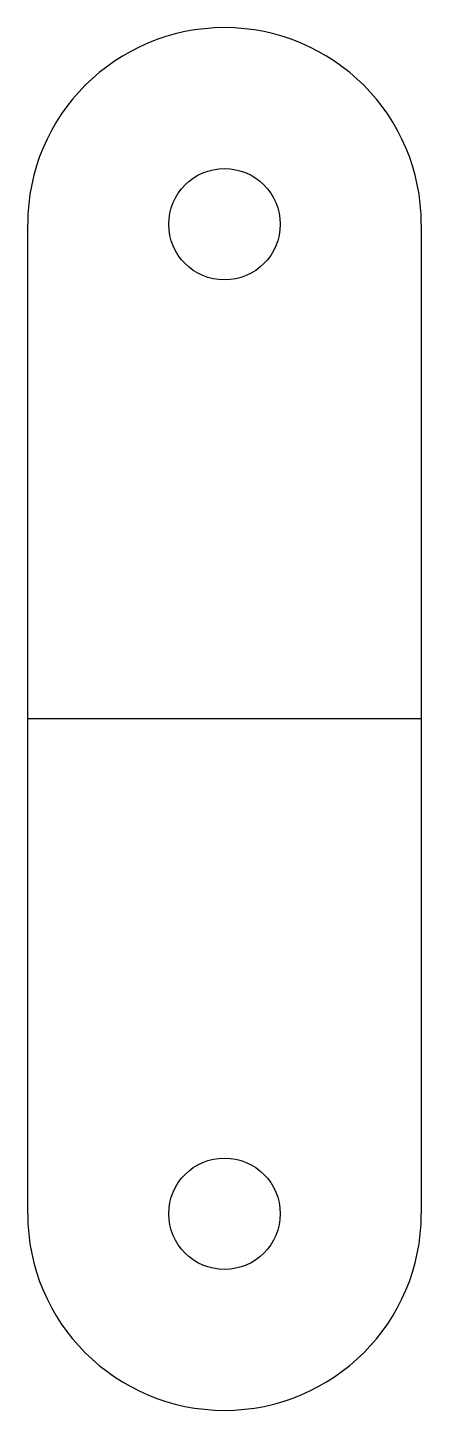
# Model space of a CAD drawing. Header units: millimetres. Extents: x 1614 to 1674, y 3150 to 3361.
import ezdxf

# ---------------------------------------------------------------- set-up
doc = ezdxf.new("R2010")
doc.units = ezdxf.units.MM

msp = doc.modelspace()

# ---------------------------------------------------------------- linework, layer by layer
for p, q in [((1613.961999, 3180.089256), (1613.961999, 3331.08483)), ((1673.961999, 3331.08483), (1673.961999, 3180.089256))]:
    msp.add_line(p, q)
at = {"color": 1}
msp.add_line((1673.961999, 3255.587043), (1613.961999, 3255.587043), dxfattribs=at)
for centre in [(1643.961999, 3331.08483), (1643.961999, 3180.089256)]:
    msp.add_circle(centre, 8.5)
for centre, start, end in [((1643.961999, 3331.08483), 0, 180), ((1643.961999, 3180.089256), 180, 0)]:
    msp.add_arc(centre, 30, start, end)

doc.saveas('drawing.dxf')
